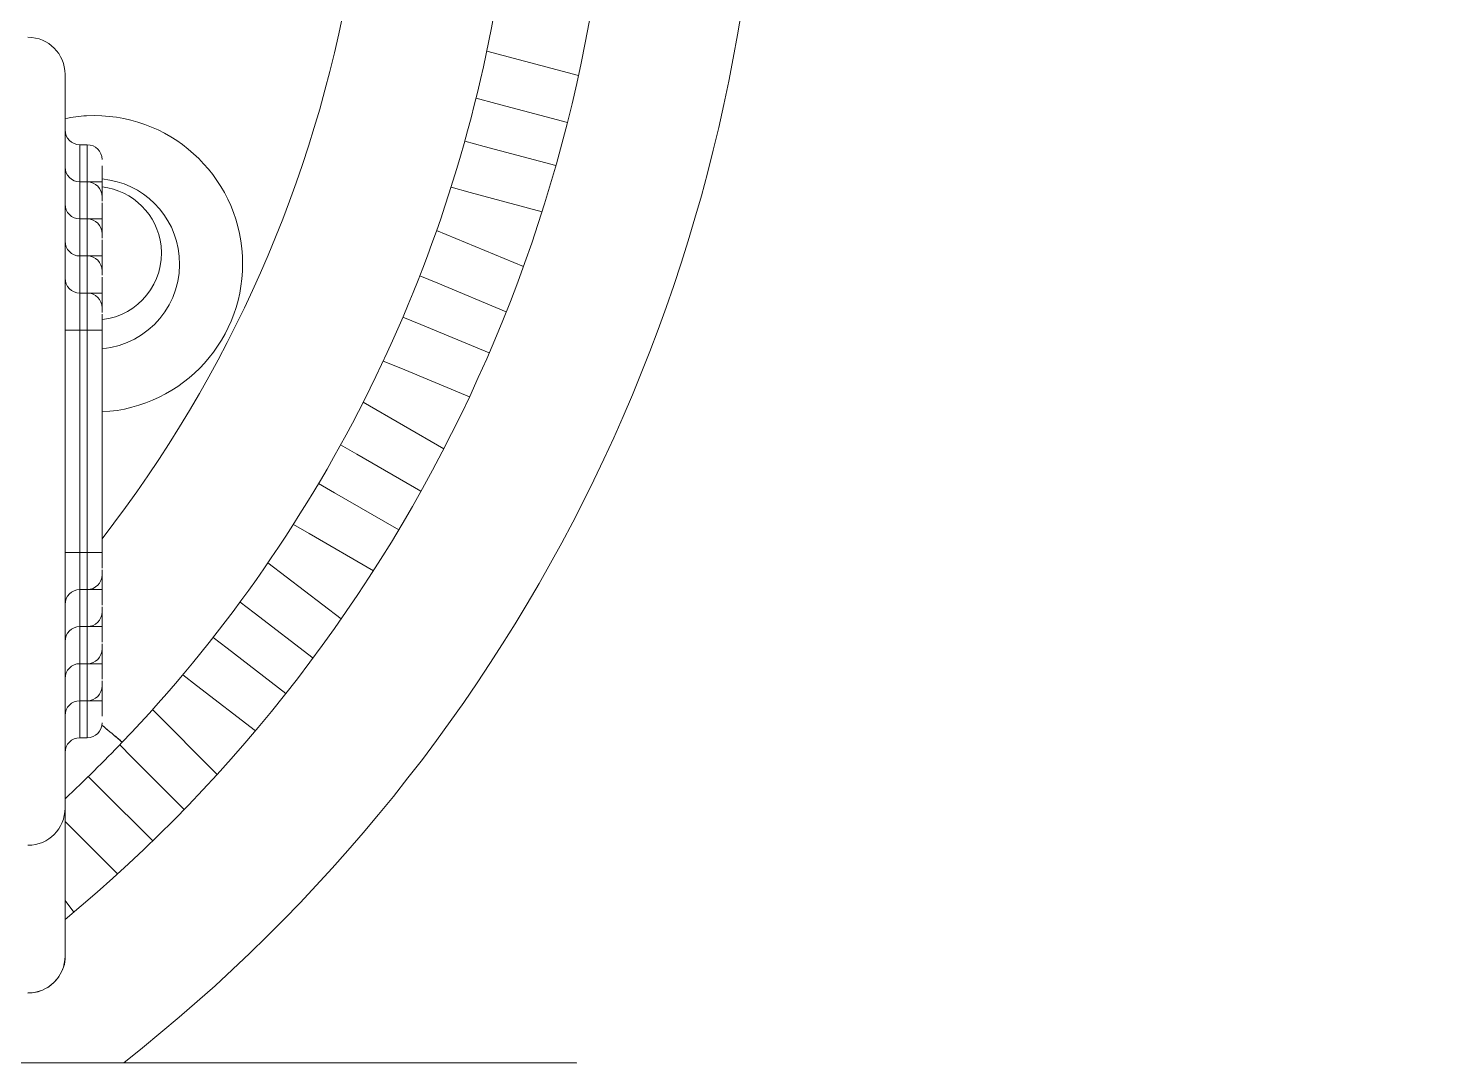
# Model space of a CAD drawing. Header units: inches. Extents: x 0.54 to 10.46, y 0.74 to 7.76.
# Drawn here: x 8.654 to 8.9846, y 4.8703 to 5.1145 of the extents above; entities that cross this region are included whole.
import ezdxf

# ---------------------------------------------------------------- set-up
doc = ezdxf.new("R2010")
doc.units = ezdxf.units.IN
doc.header["$MEASUREMENT"] = 0
doc.layers.add('BG', color=7, linetype='Continuous')
doc.layers.add('MCG-INT-4FT', color=7, linetype='Continuous')

# ---------------------------------------------------------------- blocks, each defined once
blk = doc.blocks.new('block 2')
at = {"layer": 'BG', "true_color": 0xffffff}
h = blk.add_hatch(color=7, dxfattribs=at)
h.dxf.hatch_style = 2
edge = h.paths.add_edge_path()
edge.add_spline(control_points=[(10.29599, 0.90612), (10.29599, 0.90612), (0.87112, 0.90612), (0.87112, 0.90612), (0.87016, 0.90612), (0.86938, 0.90689), (0.86938, 0.90785), (0.86938, 0.90785), (0.86938, 7.59215), (0.86938, 7.59215), (0.86938, 7.59311), (0.87016, 7.59389), (0.87112, 7.59389), (0.87112, 7.59389), (10.29599, 7.59389), (10.29599, 7.59389), (10.29696, 7.59389), (10.29773, 7.59311), (10.29773, 7.59215), (10.29773, 7.59215), (10.29773, 0.90785), (10.29773, 0.90785), (10.29773, 0.90689), (10.29696, 0.90612), (10.29599, 0.90612)], knot_values=[0, 0, 0, 0, 1, 1, 1, 2, 2, 2, 3, 3, 3, 4, 4, 4, 5, 5, 5, 6, 6, 6, 7, 7, 7, 8, 8, 8, 8], degree=3, periodic=1)
h.paths.add_polyline_path([(0.87286, 0.90959), (10.29426, 0.90959), (10.29426, 7.59042), (0.87286, 7.59042)])
at = {"layer": 'BG', "lineweight": 0}
blk.add_open_spline([(10.29599, 0.90612), (10.29599, 0.90612), (0.87112, 0.90612), (0.87112, 0.90612), (0.87016, 0.90612), (0.86938, 0.90689), (0.86938, 0.90785), (0.86938, 0.90785), (0.86938, 7.59215), (0.86938, 7.59215), (0.86938, 7.59311), (0.87016, 7.59389), (0.87112, 7.59389), (0.87112, 7.59389), (10.29599, 7.59389), (10.29599, 7.59389), (10.29696, 7.59389), (10.29773, 7.59311), (10.29773, 7.59215), (10.29773, 7.59215), (10.29773, 0.90785), (10.29773, 0.90785), (10.29773, 0.90689), (10.29696, 0.90612), (10.29599, 0.90612)], degree=3, knots=[0, 0, 0, 0, 1, 1, 1, 2, 2, 2, 3, 3, 3, 4, 4, 4, 5, 5, 5, 6, 6, 6, 7, 7, 7, 8, 8, 8, 8], dxfattribs=at)
blk = doc.blocks.new('block 62')
at = {"layer": 'BG', "true_color": 0xffffff}
h = blk.add_hatch(color=7, dxfattribs=at)
h.dxf.hatch_style = 2
edge = h.paths.add_edge_path()
edge.add_spline(control_points=[(10.46309, 0.739), (10.46309, 0.739), (0.53691, 0.739), (0.53691, 0.739), (0.53595, 0.739), (0.53517, 0.73978), (0.53517, 0.74074), (0.53517, 0.74074), (0.53517, 7.75926), (0.53517, 7.75926), (0.53517, 7.76022), (0.53595, 7.761), (0.53691, 7.761), (0.53691, 7.761), (10.46309, 7.761), (10.46309, 7.761), (10.46406, 7.761), (10.46483, 7.76022), (10.46483, 7.75926), (10.46483, 7.75926), (10.46483, 0.74074), (10.46483, 0.74074), (10.46483, 0.73978), (10.46406, 0.739), (10.46309, 0.739)], knot_values=[0, 0, 0, 0, 1, 1, 1, 2, 2, 2, 3, 3, 3, 4, 4, 4, 5, 5, 5, 6, 6, 6, 7, 7, 7, 8, 8, 8, 8], degree=3, periodic=1)
h.paths.add_polyline_path([(0.53864, 0.74248), (10.46136, 0.74248), (10.46136, 7.75752), (0.53864, 7.75752)])
at = {"layer": 'BG', "lineweight": 0}
blk.add_open_spline([(10.46309, 0.739), (10.46309, 0.739), (0.53691, 0.739), (0.53691, 0.739), (0.53595, 0.739), (0.53517, 0.73978), (0.53517, 0.74074), (0.53517, 0.74074), (0.53517, 7.75926), (0.53517, 7.75926), (0.53517, 7.76022), (0.53595, 7.761), (0.53691, 7.761), (0.53691, 7.761), (10.46309, 7.761), (10.46309, 7.761), (10.46406, 7.761), (10.46483, 7.76022), (10.46483, 7.75926), (10.46483, 7.75926), (10.46483, 0.74074), (10.46483, 0.74074), (10.46483, 0.73978), (10.46406, 0.739), (10.46309, 0.739)], degree=3, knots=[0, 0, 0, 0, 1, 1, 1, 2, 2, 2, 3, 3, 3, 4, 4, 4, 5, 5, 5, 6, 6, 6, 7, 7, 7, 8, 8, 8, 8], dxfattribs=at)
blk = doc.blocks.new('block 145')
at = {"layer": 'MCG-INT-4FT', "color": 7, "lineweight": 5, "true_color": 0xffffff}
blk.add_open_spline([(8.66279, 4.90412), (8.74479, 4.97224), (8.79222, 5.07331), (8.79222, 5.17991)], degree=3, dxfattribs=at)
blk = doc.blocks.new('block 153')
at = {"layer": 'MCG-INT-4FT', "color": 7, "lineweight": 5, "true_color": 0xffffff}
blk.add_open_spline([(8.67662, 4.87034), (8.77168, 4.94494), (8.8272, 5.05908), (8.8272, 5.17991)], degree=3, dxfattribs=at)
blk = doc.blocks.new('block 175')
at = {"layer": 'MCG-INT-4FT', "color": 7, "lineweight": 5, "true_color": 0xffffff}
blk.add_lwpolyline([(8.78132, 5.09219), (8.76443, 5.09672)], dxfattribs=at)
blk = doc.blocks.new('block 176')
at = {"layer": 'MCG-INT-4FT', "color": 7, "lineweight": 5, "true_color": 0xffffff}
blk.add_lwpolyline([(8.75976, 5.09797), (8.76443, 5.09672)], dxfattribs=at)
blk = doc.blocks.new('block 177')
at = {"layer": 'MCG-INT-4FT', "color": 7, "lineweight": 5, "true_color": 0xffffff}
blk.add_lwpolyline([(8.78393, 5.10326), (8.76229, 5.10906)], dxfattribs=at)
blk = doc.blocks.new('block 178')
at = {"layer": 'MCG-INT-4FT', "color": 7, "lineweight": 5, "true_color": 0xffffff}
blk.add_lwpolyline([(8.7669, 5.04757), (8.75074, 5.05426)], dxfattribs=at)
blk = doc.blocks.new('block 179')
at = {"layer": 'MCG-INT-4FT', "color": 7, "lineweight": 5, "true_color": 0xffffff}
blk.add_lwpolyline([(8.74648, 5.05602), (8.75074, 5.05426)], dxfattribs=at)
blk = doc.blocks.new('block 180')
at = {"layer": 'MCG-INT-4FT', "color": 7, "lineweight": 5, "true_color": 0xffffff}
blk.add_lwpolyline([(8.77093, 5.0582), (8.75044, 5.06669)], dxfattribs=at)
blk = doc.blocks.new('block 181')
at = {"layer": 'MCG-INT-4FT', "color": 7, "lineweight": 5, "true_color": 0xffffff}
blk.add_lwpolyline([(8.75841, 5.0757), (8.77533, 5.07116)], dxfattribs=at)
blk = doc.blocks.new('block 182')
at = {"layer": 'MCG-INT-4FT', "color": 7, "lineweight": 5, "true_color": 0xffffff}
blk.add_lwpolyline([(8.75385, 5.07692), (8.75841, 5.0757)], dxfattribs=at)
blk = doc.blocks.new('block 183')
at = {"layer": 'MCG-INT-4FT', "color": 7, "lineweight": 5, "true_color": 0xffffff}
blk.add_lwpolyline([(8.76171, 5.08658), (8.7571, 5.08782)], dxfattribs=at)
blk = doc.blocks.new('block 184')
at = {"layer": 'MCG-INT-4FT', "color": 7, "lineweight": 5, "true_color": 0xffffff}
blk.add_lwpolyline([(8.76171, 5.08658), (8.7786, 5.08205)], dxfattribs=at)
blk = doc.blocks.new('block 185')
at = {"layer": 'MCG-INT-4FT', "color": 7, "lineweight": 5, "true_color": 0xffffff}
blk.add_lwpolyline([(8.74203, 5.0342), (8.75821, 5.0275)], dxfattribs=at)
blk = doc.blocks.new('block 186')
at = {"layer": 'MCG-INT-4FT', "color": 7, "lineweight": 5, "true_color": 0xffffff}
blk.add_lwpolyline([(8.73787, 5.03592), (8.74203, 5.0342)], dxfattribs=at)
blk = doc.blocks.new('block 187')
at = {"layer": 'MCG-INT-4FT', "color": 7, "lineweight": 5, "true_color": 0xffffff}
blk.add_lwpolyline([(8.74672, 5.04456), (8.74251, 5.0463)], dxfattribs=at)
blk = doc.blocks.new('block 188')
at = {"layer": 'MCG-INT-4FT', "color": 7, "lineweight": 5, "true_color": 0xffffff}
blk.add_lwpolyline([(8.74672, 5.04456), (8.76288, 5.03787)], dxfattribs=at)
blk = doc.blocks.new('block 189')
at = {"layer": 'MCG-INT-4FT', "color": 7, "lineweight": 5, "true_color": 0xffffff}
blk.add_lwpolyline([(8.74677, 5.0052), (8.73162, 5.01395)], dxfattribs=at)
blk = doc.blocks.new('block 190')
at = {"layer": 'MCG-INT-4FT', "color": 7, "lineweight": 5, "true_color": 0xffffff}
blk.add_lwpolyline([(8.72781, 5.01615), (8.73162, 5.01395)], dxfattribs=at)
blk = doc.blocks.new('block 191')
at = {"layer": 'MCG-INT-4FT', "color": 7, "lineweight": 5, "true_color": 0xffffff}
blk.add_lwpolyline([(8.75216, 5.01522), (8.73313, 5.0262)], dxfattribs=at)
blk = doc.blocks.new('block 192')
at = {"layer": 'MCG-INT-4FT', "color": 7, "lineweight": 5, "true_color": 0xffffff}
blk.add_lwpolyline([(8.72038, 4.9952), (8.73554, 4.98644)], dxfattribs=at)
blk = doc.blocks.new('block 193')
at = {"layer": 'MCG-INT-4FT', "color": 7, "lineweight": 5, "true_color": 0xffffff}
blk.add_lwpolyline([(8.71665, 4.99735), (8.72038, 4.9952)], dxfattribs=at)
blk = doc.blocks.new('block 194')
at = {"layer": 'MCG-INT-4FT', "color": 7, "lineweight": 5, "true_color": 0xffffff}
blk.add_lwpolyline([(8.72637, 5.00486), (8.7226, 5.00703)], dxfattribs=at)
blk = doc.blocks.new('block 195')
at = {"layer": 'MCG-INT-4FT', "color": 7, "lineweight": 5, "true_color": 0xffffff}
blk.add_lwpolyline([(8.72637, 5.00486), (8.74152, 4.99611)], dxfattribs=at)
blk = doc.blocks.new('block 196')
at = {"layer": 'MCG-INT-4FT', "color": 7, "lineweight": 5, "true_color": 0xffffff}
blk.add_lwpolyline([(8.72129, 4.96583), (8.70741, 4.97648)], dxfattribs=at)
blk = doc.blocks.new('block 197')
at = {"layer": 'MCG-INT-4FT', "color": 7, "lineweight": 5, "true_color": 0xffffff}
blk.add_lwpolyline([(8.70407, 4.97904), (8.70741, 4.97648)], dxfattribs=at)
blk = doc.blocks.new('block 198')
at = {"layer": 'MCG-INT-4FT', "color": 7, "lineweight": 5, "true_color": 0xffffff}
blk.add_lwpolyline([(8.72793, 4.97506), (8.71066, 4.98831)], dxfattribs=at)
blk = doc.blocks.new('block 199')
at = {"layer": 'MCG-INT-4FT', "color": 7, "lineweight": 5, "true_color": 0xffffff}
blk.add_lwpolyline([(8.69089, 4.93012), (8.67852, 4.94249)], dxfattribs=at)
blk = doc.blocks.new('block 200')
at = {"layer": 'MCG-INT-4FT', "color": 7, "lineweight": 5, "true_color": 0xffffff}
blk.add_lwpolyline([(8.67567, 4.94534), (8.67852, 4.94249)], dxfattribs=at)
blk = doc.blocks.new('block 201')
at = {"layer": 'MCG-INT-4FT', "color": 7, "lineweight": 5, "true_color": 0xffffff}
blk.add_lwpolyline([(8.69868, 4.9384), (8.68341, 4.95367)], dxfattribs=at)
blk = doc.blocks.new('block 202')
at = {"layer": 'MCG-INT-4FT', "color": 7, "lineweight": 5, "true_color": 0xffffff}
blk.add_lwpolyline([(8.69381, 4.95935), (8.7077, 4.94869)], dxfattribs=at)
blk = doc.blocks.new('block 203')
at = {"layer": 'MCG-INT-4FT', "color": 7, "lineweight": 5, "true_color": 0xffffff}
blk.add_lwpolyline([(8.69054, 4.96186), (8.69381, 4.95935)], dxfattribs=at)
blk = doc.blocks.new('block 204')
at = {"layer": 'MCG-INT-4FT', "color": 7, "lineweight": 5, "true_color": 0xffffff}
blk.add_lwpolyline([(8.70102, 4.96815), (8.69772, 4.97068)], dxfattribs=at)
blk = doc.blocks.new('block 205')
at = {"layer": 'MCG-INT-4FT', "color": 7, "lineweight": 5, "true_color": 0xffffff}
blk.add_lwpolyline([(8.70102, 4.96815), (8.7149, 4.9575)], dxfattribs=at)
blk = doc.blocks.new('block 206')
at = {"layer": 'MCG-INT-4FT', "color": 7, "lineweight": 5, "true_color": 0xffffff}
blk.add_lwpolyline([(8.6628, 4.92728), (8.67518, 4.9149)], dxfattribs=at)
blk = doc.blocks.new('block 207')
at = {"layer": 'MCG-INT-4FT', "color": 7, "lineweight": 5, "true_color": 0xffffff}
blk.add_lwpolyline([(8.66279, 4.92729), (8.6628, 4.92728)], dxfattribs=at)
blk = doc.blocks.new('block 208')
at = {"layer": 'MCG-INT-4FT', "color": 7, "lineweight": 5, "true_color": 0xffffff}
blk.add_lwpolyline([(8.67109, 4.93506), (8.66827, 4.93789)], dxfattribs=at)
blk = doc.blocks.new('block 209')
at = {"layer": 'MCG-INT-4FT', "color": 7, "lineweight": 5, "true_color": 0xffffff}
blk.add_lwpolyline([(8.67109, 4.93506), (8.68346, 4.92269)], dxfattribs=at)
blk = doc.blocks.new('block 210')
at = {"layer": 'MCG-INT-4FT', "color": 7, "lineweight": 5, "true_color": 0xffffff}
blk.add_lwpolyline([(8.66489, 4.90588), (8.66279, 4.90861)], dxfattribs=at)
blk = doc.blocks.new('block 316')
at = {"layer": 'MCG-INT-4FT', "color": 7, "lineweight": 5, "true_color": 0xffffff}
blk.add_lwpolyline([(8.78347, 4.87034), (8.56788, 4.87034)], dxfattribs=at)
blk = doc.blocks.new('block 317')
at = {"layer": 'MCG-INT-4FT', "color": 7, "lineweight": 5, "true_color": 0xffffff}
blk.add_lwpolyline([(8.78347, 4.87034), (8.78347, 4.87025)], dxfattribs=at)
blk = doc.blocks.new('block 320')
at = {"layer": 'MCG-INT-4FT', "color": 7, "lineweight": 5, "true_color": 0xffffff}
blk.add_open_spline([(8.6715, 4.95001), (8.67175, 4.94979), (8.672, 4.94959), (8.67223, 4.94939), (8.67385, 4.94804), (8.67505, 4.94702), (8.67565, 4.94653), (8.67603, 4.9462), (8.67616, 4.94609), (8.67629, 4.94599)], degree=3, knots=[0, 0, 0, 0, 1, 1, 1, 2, 2, 2, 3, 3, 3, 3], dxfattribs=at)
blk = doc.blocks.new('block 324')
at = {"layer": 'MCG-INT-4FT', "color": 7, "lineweight": 5, "true_color": 0xffffff}
blk.add_open_spline([(8.66279, 4.93266), (8.66741, 4.93697), (8.67191, 4.94142), (8.67629, 4.94599)], degree=3, dxfattribs=at)
blk = doc.blocks.new('block 426')
at = {"layer": 'MCG-INT-4FT', "color": 7, "lineweight": 5, "true_color": 0xffffff}
blk.add_open_spline([(8.67153, 4.99399), (8.70157, 5.03278), (8.72166, 5.07833), (8.73006, 5.12667)], degree=3, dxfattribs=at)
blk = doc.blocks.new('block 427')
at = {"layer": 'MCG-INT-4FT', "color": 7, "lineweight": 5, "true_color": 0xffffff}
blk.add_open_spline([(8.67629, 4.94599), (8.72239, 4.99417), (8.75311, 5.05498), (8.76452, 5.12068)], degree=3, dxfattribs=at)
blk = doc.blocks.new('block 428')
at = {"layer": 'MCG-INT-4FT', "color": 7, "lineweight": 5, "true_color": 0xffffff}
blk.add_open_spline([(8.67629, 4.94599), (8.67599, 4.94624), (8.6757, 4.94648), (8.67478, 4.94725), (8.67404, 4.94787), (8.6729, 4.94883), (8.6715, 4.95001)], degree=3, knots=[0, 0, 0, 0, 1, 1, 1, 2, 2, 2, 2], dxfattribs=at)
blk = doc.blocks.new('block 429')
at = {"layer": 'MCG-INT-4FT', "color": 7, "lineweight": 5, "true_color": 0xffffff}
blk.add_open_spline([(8.67153, 5.02392), (8.69083, 5.02493), (8.70565, 5.0414), (8.70463, 5.06069), (8.70362, 5.07998), (8.68715, 5.0948), (8.66786, 5.09378), (8.66616, 5.09369), (8.66446, 5.09348), (8.66279, 5.09314)], degree=3, knots=[0, 0, 0, 0, 1, 1, 1, 2, 2, 2, 3, 3, 3, 3], dxfattribs=at)
blk = doc.blocks.new('block 431')
at = {"layer": 'MCG-INT-4FT', "color": 7, "lineweight": 5, "true_color": 0xffffff}
blk.add_open_spline([(8.67153, 5.03882), (8.6826, 5.03984), (8.69074, 5.04963), (8.68973, 5.06069), (8.68884, 5.07035), (8.68119, 5.078), (8.67153, 5.07888)], degree=3, knots=[0, 0, 0, 0, 1, 1, 1, 2, 2, 2, 2], dxfattribs=at)
blk = doc.blocks.new('block 439')
at = {"layer": 'MCG-INT-4FT', "color": 7, "lineweight": 5, "true_color": 0xffffff}
blk.add_open_spline([(8.67153, 5.0457), (8.68017, 5.04667), (8.6864, 5.05445), (8.68543, 5.06309), (8.68461, 5.0704), (8.67884, 5.07617), (8.67153, 5.07699)], degree=3, knots=[0, 0, 0, 0, 1, 1, 1, 2, 2, 2, 2], dxfattribs=at)
blk = doc.blocks.new('block 1540')
at = {"layer": 'MCG-INT-4FT', "color": 7, "lineweight": 5, "true_color": 0xffffff}
blk.add_open_spline([(8.66279, 5.05546), (8.66279, 5.05353), (8.66436, 5.05197), (8.66629, 5.05197)], degree=3, dxfattribs=at)
blk = doc.blocks.new('block 1542')
at = {"layer": 'MCG-INT-4FT', "color": 7, "lineweight": 5, "true_color": 0xffffff}
blk.add_open_spline([(8.66629, 4.98201), (8.66436, 4.98201), (8.66279, 4.98044), (8.66279, 4.97851)], degree=3, dxfattribs=at)
blk = doc.blocks.new('block 1546')
at = {"layer": 'MCG-INT-4FT', "color": 7, "lineweight": 5, "true_color": 0xffffff}
blk.add_open_spline([(8.67153, 5.04847), (8.67153, 5.0504), (8.66997, 5.05197), (8.66804, 5.05197)], degree=3, dxfattribs=at)
blk = doc.blocks.new('block 1547')
at = {"layer": 'MCG-INT-4FT', "color": 7, "lineweight": 5, "true_color": 0xffffff}
blk.add_open_spline([(8.66804, 4.98201), (8.66997, 4.98201), (8.67153, 4.98357), (8.67153, 4.9855)], degree=3, dxfattribs=at)
blk = doc.blocks.new('block 1549')
at = {"layer": 'MCG-INT-4FT', "color": 7, "lineweight": 5, "true_color": 0xffffff}
blk.add_lwpolyline([(8.66804, 5.05197), (8.66629, 5.05197)], dxfattribs=at)
blk = doc.blocks.new('block 1550')
at = {"layer": 'MCG-INT-4FT', "color": 7, "lineweight": 5, "true_color": 0xffffff}
blk.add_lwpolyline([(8.66629, 4.98201), (8.66804, 4.98201)], dxfattribs=at)
blk = doc.blocks.new('block 1552')
at = {"layer": 'MCG-INT-4FT', "color": 7, "lineweight": 5, "true_color": 0xffffff}
blk.add_open_spline([(8.66279, 5.06421), (8.66279, 5.06228), (8.66436, 5.06071), (8.66629, 5.06071)], degree=3, dxfattribs=at)
blk = doc.blocks.new('block 1554')
at = {"layer": 'MCG-INT-4FT', "color": 7, "lineweight": 5, "true_color": 0xffffff}
blk.add_open_spline([(8.66629, 4.97326), (8.66436, 4.97326), (8.66279, 4.97169), (8.66279, 4.96976)], degree=3, dxfattribs=at)
blk = doc.blocks.new('block 1558')
at = {"layer": 'MCG-INT-4FT', "color": 7, "lineweight": 5, "true_color": 0xffffff}
blk.add_open_spline([(8.67153, 5.05721), (8.67153, 5.05915), (8.66997, 5.06071), (8.66804, 5.06071)], degree=3, dxfattribs=at)
blk = doc.blocks.new('block 1559')
at = {"layer": 'MCG-INT-4FT', "color": 7, "lineweight": 5, "true_color": 0xffffff}
blk.add_open_spline([(8.66804, 4.97326), (8.66997, 4.97326), (8.67153, 4.97483), (8.67153, 4.97676)], degree=3, dxfattribs=at)
blk = doc.blocks.new('block 1561')
at = {"layer": 'MCG-INT-4FT', "color": 7, "lineweight": 5, "true_color": 0xffffff}
blk.add_lwpolyline([(8.66804, 5.06071), (8.66629, 5.06071)], dxfattribs=at)
blk = doc.blocks.new('block 1562')
at = {"layer": 'MCG-INT-4FT', "color": 7, "lineweight": 5, "true_color": 0xffffff}
blk.add_lwpolyline([(8.66629, 4.97326), (8.66804, 4.97326)], dxfattribs=at)
blk = doc.blocks.new('block 1566')
at = {"layer": 'MCG-INT-4FT', "color": 7, "lineweight": 5, "true_color": 0xffffff}
blk.add_open_spline([(8.66279, 5.07295), (8.66279, 5.07102), (8.66436, 5.06946), (8.66629, 5.06946)], degree=3, dxfattribs=at)
blk = doc.blocks.new('block 1568')
at = {"layer": 'MCG-INT-4FT', "color": 7, "lineweight": 5, "true_color": 0xffffff}
blk.add_open_spline([(8.66629, 4.96451), (8.66436, 4.96451), (8.66279, 4.96295), (8.66279, 4.96102)], degree=3, dxfattribs=at)
blk = doc.blocks.new('block 1572')
at = {"layer": 'MCG-INT-4FT', "color": 7, "lineweight": 5, "true_color": 0xffffff}
blk.add_open_spline([(8.67153, 5.06596), (8.67153, 5.06789), (8.66997, 5.06946), (8.66804, 5.06946)], degree=3, dxfattribs=at)
blk = doc.blocks.new('block 1573')
at = {"layer": 'MCG-INT-4FT', "color": 7, "lineweight": 5, "true_color": 0xffffff}
blk.add_open_spline([(8.66804, 4.96451), (8.66997, 4.96451), (8.67153, 4.96608), (8.67153, 4.96801)], degree=3, dxfattribs=at)
blk = doc.blocks.new('block 1575')
at = {"layer": 'MCG-INT-4FT', "color": 7, "lineweight": 5, "true_color": 0xffffff}
blk.add_lwpolyline([(8.66804, 5.06946), (8.66629, 5.06946)], dxfattribs=at)
blk = doc.blocks.new('block 1576')
at = {"layer": 'MCG-INT-4FT', "color": 7, "lineweight": 5, "true_color": 0xffffff}
blk.add_lwpolyline([(8.66629, 4.96451), (8.66804, 4.96451)], dxfattribs=at)
blk = doc.blocks.new('block 1585')
at = {"layer": 'MCG-INT-4FT', "color": 7, "lineweight": 5, "true_color": 0xffffff}
blk.add_open_spline([(8.66279, 5.0817), (8.66279, 5.07977), (8.66436, 5.0782), (8.66629, 5.0782)], degree=3, dxfattribs=at)
blk = doc.blocks.new('block 1587')
at = {"layer": 'MCG-INT-4FT', "color": 7, "lineweight": 5, "true_color": 0xffffff}
blk.add_open_spline([(8.66629, 4.95577), (8.66436, 4.95577), (8.66279, 4.9542), (8.66279, 4.95227)], degree=3, dxfattribs=at)
blk = doc.blocks.new('block 1591')
at = {"layer": 'MCG-INT-4FT', "color": 7, "lineweight": 5, "true_color": 0xffffff}
blk.add_open_spline([(8.67153, 5.0747), (8.67153, 5.07664), (8.66997, 5.0782), (8.66804, 5.0782)], degree=3, dxfattribs=at)
blk = doc.blocks.new('block 1592')
at = {"layer": 'MCG-INT-4FT', "color": 7, "lineweight": 5, "true_color": 0xffffff}
blk.add_open_spline([(8.66804, 4.95577), (8.66997, 4.95577), (8.67153, 4.95734), (8.67153, 4.95927)], degree=3, dxfattribs=at)
blk = doc.blocks.new('block 1594')
at = {"layer": 'MCG-INT-4FT', "color": 7, "lineweight": 5, "true_color": 0xffffff}
blk.add_lwpolyline([(8.66804, 5.0782), (8.66629, 5.0782)], dxfattribs=at)
blk = doc.blocks.new('block 1595')
at = {"layer": 'MCG-INT-4FT', "color": 7, "lineweight": 5, "true_color": 0xffffff}
blk.add_lwpolyline([(8.66629, 4.95577), (8.66804, 4.95577)], dxfattribs=at)
blk = doc.blocks.new('block 1603')
at = {"layer": 'MCG-INT-4FT', "color": 7, "lineweight": 5, "true_color": 0xffffff}
blk.add_open_spline([(8.66279, 5.09044), (8.66279, 5.08851), (8.66436, 5.08695), (8.66629, 5.08695)], degree=3, dxfattribs=at)
blk = doc.blocks.new('block 1605')
at = {"layer": 'MCG-INT-4FT', "color": 7, "lineweight": 5, "true_color": 0xffffff}
blk.add_open_spline([(8.66629, 4.94702), (8.66436, 4.94702), (8.66279, 4.94546), (8.66279, 4.94353)], degree=3, dxfattribs=at)
blk = doc.blocks.new('block 1609')
at = {"layer": 'MCG-INT-4FT', "color": 7, "lineweight": 5, "true_color": 0xffffff}
blk.add_open_spline([(8.67153, 5.08345), (8.67153, 5.08538), (8.66997, 5.08695), (8.66804, 5.08695)], degree=3, dxfattribs=at)
blk = doc.blocks.new('block 1610')
at = {"layer": 'MCG-INT-4FT', "color": 7, "lineweight": 5, "true_color": 0xffffff}
blk.add_open_spline([(8.66804, 4.94702), (8.66997, 4.94702), (8.67153, 4.94859), (8.67153, 4.95052)], degree=3, dxfattribs=at)
blk = doc.blocks.new('block 1612')
at = {"layer": 'MCG-INT-4FT', "color": 7, "lineweight": 5, "true_color": 0xffffff}
blk.add_lwpolyline([(8.66804, 5.08695), (8.66629, 5.08695)], dxfattribs=at)
blk = doc.blocks.new('block 1613')
at = {"layer": 'MCG-INT-4FT', "color": 7, "lineweight": 5, "true_color": 0xffffff}
blk.add_lwpolyline([(8.66629, 4.94702), (8.66804, 4.94702)], dxfattribs=at)
blk = doc.blocks.new('block 1637')
at = {"layer": 'MCG-INT-4FT', "color": 7, "lineweight": 5, "true_color": 0xffffff}
blk.add_open_spline([(8.66239, 4.89293), (8.66276, 4.89375), (8.6629, 4.89464), (8.66279, 4.89547)], degree=3, dxfattribs=at)
blk = doc.blocks.new('block 1638')
at = {"layer": 'MCG-INT-4FT', "color": 7, "lineweight": 5, "true_color": 0xffffff}
blk.add_open_spline([(8.65404, 4.88678), (8.65469, 4.88682), (8.65534, 4.88686), (8.65597, 4.887), (8.65655, 4.88712), (8.65711, 4.88731), (8.65764, 4.88756), (8.65838, 4.8879), (8.65908, 4.88833), (8.6597, 4.88886), (8.66034, 4.88939), (8.66091, 4.89002), (8.66135, 4.89072), (8.66178, 4.89141), (8.66208, 4.89217), (8.66239, 4.89293)], degree=3, knots=[0, 0, 0, 0, 1, 1, 1, 2, 2, 2, 3, 3, 3, 4, 4, 4, 5, 5, 5, 5], dxfattribs=at)
blk = doc.blocks.new('block 1660')
at = {"layer": 'MCG-INT-4FT', "color": 7, "lineweight": 5, "true_color": 0xffffff}
blk.add_open_spline([(8.66279, 5.10356), (8.66279, 5.10839), (8.65887, 5.11231), (8.65404, 5.11231)], degree=3, dxfattribs=at)
blk = doc.blocks.new('block 1661')
at = {"layer": 'MCG-INT-4FT', "color": 7, "lineweight": 5, "true_color": 0xffffff}
blk.add_lwpolyline([(8.66279, 5.10356), (8.66279, 4.93044)], dxfattribs=at)
blk = doc.blocks.new('block 1662')
at = {"layer": 'MCG-INT-4FT', "color": 7, "lineweight": 5, "true_color": 0xffffff}
blk.add_open_spline([(8.65404, 4.92166), (8.65887, 4.92166), (8.66279, 4.9256), (8.66279, 4.93044)], degree=3, dxfattribs=at)
blk = doc.blocks.new('block 1677')
at = {"layer": 'MCG-INT-4FT', "color": 7, "lineweight": 5, "true_color": 0xffffff}
blk.add_open_spline([(8.65404, 4.88682), (8.65886, 4.88681), (8.66278, 4.89071), (8.66279, 4.89553)], degree=3, dxfattribs=at)
blk = doc.blocks.new('block 1678')
at = {"layer": 'MCG-INT-4FT', "color": 7, "lineweight": 5, "true_color": 0xffffff}
blk.add_lwpolyline([(8.66279, 4.89553), (8.66279, 4.93044)], dxfattribs=at)
blk = doc.blocks.new('block 1679')
at = {"layer": 'MCG-INT-4FT', "color": 7, "lineweight": 5, "true_color": 0xffffff}
blk.add_lwpolyline([(8.66279, 5.04322), (8.66629, 5.04322)], dxfattribs=at)
blk = doc.blocks.new('block 1680')
at = {"layer": 'MCG-INT-4FT', "color": 7, "lineweight": 5, "true_color": 0xffffff}
blk.add_lwpolyline([(8.66279, 4.99075), (8.66629, 4.99075)], dxfattribs=at)
blk = doc.blocks.new('block 1681')
at = {"layer": 'MCG-INT-4FT', "color": 7, "lineweight": 5, "true_color": 0xffffff}
blk.add_lwpolyline([(8.66629, 5.04322), (8.66629, 4.99075)], dxfattribs=at)
blk = doc.blocks.new('block 1689')
at = {"layer": 'MCG-INT-4FT', "color": 7, "lineweight": 5, "true_color": 0xffffff}
blk.add_open_spline([(8.67153, 5.04322), (8.67153, 5.04393), (8.67153, 5.04464), (8.67153, 5.04528), (8.67153, 5.04558), (8.67153, 5.04587), (8.67153, 5.04616), (8.67153, 5.04645), (8.67153, 5.04674), (8.67153, 5.04693), (8.67153, 5.04696), (8.67153, 5.04698), (8.67153, 5.047)], degree=3, knots=[0, 0, 0, 0, 1, 1, 1, 2, 2, 2, 3, 3, 3, 4, 4, 4, 4], dxfattribs=at)
blk = doc.blocks.new('block 1690')
at = {"layer": 'MCG-INT-4FT', "color": 7, "lineweight": 5, "true_color": 0xffffff}
blk.add_lwpolyline([(8.67153, 5.04322), (8.66804, 5.04322)], dxfattribs=at)
blk = doc.blocks.new('block 1691')
at = {"layer": 'MCG-INT-4FT', "color": 7, "lineweight": 5, "true_color": 0xffffff}
blk.add_lwpolyline([(8.67153, 4.99075), (8.66804, 4.99075)], dxfattribs=at)
blk = doc.blocks.new('block 1692')
at = {"layer": 'MCG-INT-4FT', "color": 7, "lineweight": 5, "true_color": 0xffffff}
blk.add_open_spline([(8.67153, 4.99075), (8.67153, 4.99005), (8.67153, 4.98934), (8.67153, 4.98872), (8.67153, 4.98812), (8.67153, 4.9876), (8.67153, 4.98708)], degree=3, knots=[0, 0, 0, 0, 1, 1, 1, 2, 2, 2, 2], dxfattribs=at)
blk = doc.blocks.new('block 1697')
at = {"layer": 'MCG-INT-4FT', "color": 7, "lineweight": 5, "true_color": 0xffffff}
blk.add_lwpolyline([(8.66804, 5.04322), (8.66629, 5.04322)], dxfattribs=at)
blk = doc.blocks.new('block 1698')
at = {"layer": 'MCG-INT-4FT', "color": 7, "lineweight": 5, "true_color": 0xffffff}
blk.add_lwpolyline([(8.66804, 4.99075), (8.66804, 5.04322)], dxfattribs=at)
blk = doc.blocks.new('block 1699')
at = {"layer": 'MCG-INT-4FT', "color": 7, "lineweight": 5, "true_color": 0xffffff}
blk.add_lwpolyline([(8.66804, 4.99075), (8.66629, 4.99075)], dxfattribs=at)
blk = doc.blocks.new('block 1700')
at = {"layer": 'MCG-INT-4FT', "color": 7, "lineweight": 5, "true_color": 0xffffff}
blk.add_lwpolyline([(8.67153, 4.99075), (8.67153, 5.04322)], dxfattribs=at)
blk = doc.blocks.new('block 1705')
at = {"layer": 'MCG-INT-4FT', "color": 7, "lineweight": 5, "true_color": 0xffffff}
blk.add_open_spline([(8.67153, 5.05197), (8.67153, 5.05268), (8.67153, 5.05339), (8.67153, 5.05402), (8.67153, 5.05433), (8.67153, 5.05461), (8.67153, 5.0549), (8.67153, 5.05519), (8.67153, 5.05548), (8.67153, 5.05568), (8.67153, 5.0557), (8.67153, 5.05572), (8.67153, 5.05575)], degree=3, knots=[0, 0, 0, 0, 1, 1, 1, 2, 2, 2, 3, 3, 3, 4, 4, 4, 4], dxfattribs=at)
blk = doc.blocks.new('block 1706')
at = {"layer": 'MCG-INT-4FT', "color": 7, "lineweight": 5, "true_color": 0xffffff}
blk.add_lwpolyline([(8.67153, 5.05197), (8.66804, 5.05197)], dxfattribs=at)
blk = doc.blocks.new('block 1707')
at = {"layer": 'MCG-INT-4FT', "color": 7, "lineweight": 5, "true_color": 0xffffff}
blk.add_lwpolyline([(8.67153, 4.98201), (8.66804, 4.98201)], dxfattribs=at)
blk = doc.blocks.new('block 1708')
at = {"layer": 'MCG-INT-4FT', "color": 7, "lineweight": 5, "true_color": 0xffffff}
blk.add_open_spline([(8.67153, 4.98201), (8.67153, 4.9813), (8.67153, 4.9806), (8.67153, 4.97997), (8.67153, 4.97938), (8.67153, 4.97886), (8.67153, 4.97833)], degree=3, knots=[0, 0, 0, 0, 1, 1, 1, 2, 2, 2, 2], dxfattribs=at)
blk = doc.blocks.new('block 1713')
at = {"layer": 'MCG-INT-4FT', "color": 7, "lineweight": 5, "true_color": 0xffffff}
blk.add_lwpolyline([(8.66804, 5.05197), (8.66629, 5.05197)], dxfattribs=at)
blk = doc.blocks.new('block 1714')
at = {"layer": 'MCG-INT-4FT', "color": 7, "lineweight": 5, "true_color": 0xffffff}
blk.add_lwpolyline([(8.66804, 4.98201), (8.66629, 4.98201)], dxfattribs=at)
blk = doc.blocks.new('block 1715')
at = {"layer": 'MCG-INT-4FT', "color": 7, "lineweight": 5, "true_color": 0xffffff}
blk.add_lwpolyline([(8.67153, 4.98201), (8.67153, 4.98668)], dxfattribs=at)
blk = doc.blocks.new('block 1716')
at = {"layer": 'MCG-INT-4FT', "color": 7, "lineweight": 5, "true_color": 0xffffff}
blk.add_lwpolyline([(8.67153, 5.0474), (8.67153, 5.05197)], dxfattribs=at)
blk = doc.blocks.new('block 1732')
at = {"layer": 'MCG-INT-4FT', "color": 7, "lineweight": 5, "true_color": 0xffffff}
blk.add_open_spline([(8.67153, 5.06071), (8.67153, 5.06142), (8.67153, 5.06213), (8.67153, 5.06277), (8.67153, 5.06307), (8.67153, 5.06336), (8.67153, 5.06365), (8.67153, 5.06394), (8.67153, 5.06423), (8.67153, 5.06442), (8.67153, 5.06445), (8.67153, 5.06447), (8.67153, 5.06449)], degree=3, knots=[0, 0, 0, 0, 1, 1, 1, 2, 2, 2, 3, 3, 3, 4, 4, 4, 4], dxfattribs=at)
blk = doc.blocks.new('block 1733')
at = {"layer": 'MCG-INT-4FT', "color": 7, "lineweight": 5, "true_color": 0xffffff}
blk.add_lwpolyline([(8.67153, 5.06071), (8.66804, 5.06071)], dxfattribs=at)
blk = doc.blocks.new('block 1734')
at = {"layer": 'MCG-INT-4FT', "color": 7, "lineweight": 5, "true_color": 0xffffff}
blk.add_lwpolyline([(8.67153, 4.97326), (8.66804, 4.97326)], dxfattribs=at)
blk = doc.blocks.new('block 1735')
at = {"layer": 'MCG-INT-4FT', "color": 7, "lineweight": 5, "true_color": 0xffffff}
blk.add_open_spline([(8.67153, 4.97326), (8.67153, 4.97256), (8.67153, 4.97185), (8.67153, 4.97123), (8.67153, 4.97063), (8.67153, 4.97011), (8.67153, 4.96959)], degree=3, knots=[0, 0, 0, 0, 1, 1, 1, 2, 2, 2, 2], dxfattribs=at)
blk = doc.blocks.new('block 1740')
at = {"layer": 'MCG-INT-4FT', "color": 7, "lineweight": 5, "true_color": 0xffffff}
blk.add_lwpolyline([(8.66804, 5.06071), (8.66629, 5.06071)], dxfattribs=at)
blk = doc.blocks.new('block 1741')
at = {"layer": 'MCG-INT-4FT', "color": 7, "lineweight": 5, "true_color": 0xffffff}
blk.add_lwpolyline([(8.66804, 4.97326), (8.66629, 4.97326)], dxfattribs=at)
blk = doc.blocks.new('block 1742')
at = {"layer": 'MCG-INT-4FT', "color": 7, "lineweight": 5, "true_color": 0xffffff}
blk.add_lwpolyline([(8.67153, 4.97326), (8.67153, 4.97793)], dxfattribs=at)
blk = doc.blocks.new('block 1743')
at = {"layer": 'MCG-INT-4FT', "color": 7, "lineweight": 5, "true_color": 0xffffff}
blk.add_lwpolyline([(8.67153, 5.05615), (8.67153, 5.06071)], dxfattribs=at)
blk = doc.blocks.new('block 1761')
at = {"layer": 'MCG-INT-4FT', "color": 7, "lineweight": 5, "true_color": 0xffffff}
blk.add_open_spline([(8.67153, 5.06946), (8.67153, 5.07017), (8.67153, 5.07088), (8.67153, 5.07151), (8.67153, 5.07182), (8.67153, 5.07211), (8.67153, 5.07239), (8.67153, 5.07268), (8.67153, 5.07297), (8.67153, 5.07317), (8.67153, 5.07319), (8.67153, 5.07322), (8.67153, 5.07324)], degree=3, knots=[0, 0, 0, 0, 1, 1, 1, 2, 2, 2, 3, 3, 3, 4, 4, 4, 4], dxfattribs=at)
blk = doc.blocks.new('block 1762')
at = {"layer": 'MCG-INT-4FT', "color": 7, "lineweight": 5, "true_color": 0xffffff}
blk.add_lwpolyline([(8.67153, 5.06946), (8.66804, 5.06946)], dxfattribs=at)
blk = doc.blocks.new('block 1763')
at = {"layer": 'MCG-INT-4FT', "color": 7, "lineweight": 5, "true_color": 0xffffff}
blk.add_lwpolyline([(8.67153, 4.96451), (8.66804, 4.96451)], dxfattribs=at)
blk = doc.blocks.new('block 1764')
at = {"layer": 'MCG-INT-4FT', "color": 7, "lineweight": 5, "true_color": 0xffffff}
blk.add_open_spline([(8.67153, 4.96451), (8.67153, 4.96381), (8.67153, 4.96311), (8.67153, 4.96248), (8.67153, 4.96189), (8.67153, 4.96136), (8.67153, 4.96084)], degree=3, knots=[0, 0, 0, 0, 1, 1, 1, 2, 2, 2, 2], dxfattribs=at)
blk = doc.blocks.new('block 1767')
at = {"layer": 'MCG-INT-4FT', "color": 7, "lineweight": 5, "true_color": 0xffffff}
blk.add_lwpolyline([(8.66804, 5.06946), (8.66629, 5.06946)], dxfattribs=at)
blk = doc.blocks.new('block 1768')
at = {"layer": 'MCG-INT-4FT', "color": 7, "lineweight": 5, "true_color": 0xffffff}
blk.add_lwpolyline([(8.66804, 4.96451), (8.66629, 4.96451)], dxfattribs=at)
blk = doc.blocks.new('block 1771')
at = {"layer": 'MCG-INT-4FT', "color": 7, "lineweight": 5, "true_color": 0xffffff}
blk.add_lwpolyline([(8.67153, 4.96451), (8.67153, 4.96919)], dxfattribs=at)
blk = doc.blocks.new('block 1772')
at = {"layer": 'MCG-INT-4FT', "color": 7, "lineweight": 5, "true_color": 0xffffff}
blk.add_lwpolyline([(8.67153, 5.06489), (8.67153, 5.06946)], dxfattribs=at)
blk = doc.blocks.new('block 1788')
at = {"layer": 'MCG-INT-4FT', "color": 7, "lineweight": 5, "true_color": 0xffffff}
blk.add_open_spline([(8.67153, 5.0782), (8.67153, 5.07891), (8.67153, 5.07962), (8.67153, 5.08026), (8.67153, 5.08056), (8.67153, 5.08085), (8.67153, 5.08114), (8.67153, 5.08143), (8.67153, 5.08172), (8.67153, 5.08191), (8.67153, 5.08194), (8.67153, 5.08196), (8.67153, 5.08198)], degree=3, knots=[0, 0, 0, 0, 1, 1, 1, 2, 2, 2, 3, 3, 3, 4, 4, 4, 4], dxfattribs=at)
blk = doc.blocks.new('block 1789')
at = {"layer": 'MCG-INT-4FT', "color": 7, "lineweight": 5, "true_color": 0xffffff}
blk.add_lwpolyline([(8.67153, 5.0782), (8.66804, 5.0782)], dxfattribs=at)
blk = doc.blocks.new('block 1790')
at = {"layer": 'MCG-INT-4FT', "color": 7, "lineweight": 5, "true_color": 0xffffff}
blk.add_lwpolyline([(8.67153, 4.95577), (8.66804, 4.95577)], dxfattribs=at)
blk = doc.blocks.new('block 1791')
at = {"layer": 'MCG-INT-4FT', "color": 7, "lineweight": 5, "true_color": 0xffffff}
blk.add_open_spline([(8.67153, 4.95577), (8.67153, 4.95507), (8.67153, 4.95436), (8.67153, 4.95374), (8.67153, 4.95314), (8.67153, 4.95262), (8.67153, 4.9521)], degree=3, knots=[0, 0, 0, 0, 1, 1, 1, 2, 2, 2, 2], dxfattribs=at)
blk = doc.blocks.new('block 1794')
at = {"layer": 'MCG-INT-4FT', "color": 7, "lineweight": 5, "true_color": 0xffffff}
blk.add_lwpolyline([(8.66804, 5.0782), (8.66629, 5.0782)], dxfattribs=at)
blk = doc.blocks.new('block 1795')
at = {"layer": 'MCG-INT-4FT', "color": 7, "lineweight": 5, "true_color": 0xffffff}
blk.add_lwpolyline([(8.66804, 4.95577), (8.66629, 4.95577)], dxfattribs=at)
blk = doc.blocks.new('block 1798')
at = {"layer": 'MCG-INT-4FT', "color": 7, "lineweight": 5, "true_color": 0xffffff}
blk.add_lwpolyline([(8.67153, 4.95577), (8.67153, 4.96044)], dxfattribs=at)
blk = doc.blocks.new('block 1799')
at = {"layer": 'MCG-INT-4FT', "color": 7, "lineweight": 5, "true_color": 0xffffff}
blk.add_lwpolyline([(8.67153, 5.07364), (8.67153, 5.0782)], dxfattribs=at)
blk = doc.blocks.new('block 1908')
at = {"layer": 'MCG-INT-4FT', "color": 8, "lineweight": 5, "true_color": 0x808080}
blk.add_lwpolyline([(8.66629, 5.05197), (8.66629, 5.04322)], dxfattribs=at)
blk = doc.blocks.new('block 1910')
at = {"layer": 'MCG-INT-4FT', "color": 8, "lineweight": 5, "true_color": 0x808080}
blk.add_lwpolyline([(8.66629, 4.99075), (8.66629, 4.98201)], dxfattribs=at)
blk = doc.blocks.new('block 1914')
at = {"layer": 'MCG-INT-4FT', "color": 8, "lineweight": 5, "true_color": 0x808080}
blk.add_lwpolyline([(8.66804, 5.04322), (8.66804, 5.05197)], dxfattribs=at)
blk = doc.blocks.new('block 1915')
at = {"layer": 'MCG-INT-4FT', "color": 8, "lineweight": 5, "true_color": 0x808080}
blk.add_lwpolyline([(8.66804, 4.98201), (8.66804, 4.99075)], dxfattribs=at)
blk = doc.blocks.new('block 1916')
at = {"layer": 'MCG-INT-4FT', "color": 8, "lineweight": 5, "true_color": 0x808080}
blk.add_lwpolyline([(8.66629, 5.06071), (8.66629, 5.05197)], dxfattribs=at)
blk = doc.blocks.new('block 1918')
at = {"layer": 'MCG-INT-4FT', "color": 8, "lineweight": 5, "true_color": 0x808080}
blk.add_lwpolyline([(8.66629, 4.98201), (8.66629, 4.97326)], dxfattribs=at)
blk = doc.blocks.new('block 1922')
at = {"layer": 'MCG-INT-4FT', "color": 8, "lineweight": 5, "true_color": 0x808080}
blk.add_lwpolyline([(8.66804, 5.05197), (8.66804, 5.06071)], dxfattribs=at)
blk = doc.blocks.new('block 1923')
at = {"layer": 'MCG-INT-4FT', "color": 8, "lineweight": 5, "true_color": 0x808080}
blk.add_lwpolyline([(8.66804, 4.97326), (8.66804, 4.98201)], dxfattribs=at)
blk = doc.blocks.new('block 1924')
at = {"layer": 'MCG-INT-4FT', "color": 8, "lineweight": 5, "true_color": 0x808080}
blk.add_lwpolyline([(8.66629, 5.06946), (8.66629, 5.06071)], dxfattribs=at)
blk = doc.blocks.new('block 1926')
at = {"layer": 'MCG-INT-4FT', "color": 8, "lineweight": 5, "true_color": 0x808080}
blk.add_lwpolyline([(8.66629, 4.97326), (8.66629, 4.96451)], dxfattribs=at)
blk = doc.blocks.new('block 1930')
at = {"layer": 'MCG-INT-4FT', "color": 8, "lineweight": 5, "true_color": 0x808080}
blk.add_lwpolyline([(8.66804, 5.06071), (8.66804, 5.06946)], dxfattribs=at)
blk = doc.blocks.new('block 1931')
at = {"layer": 'MCG-INT-4FT', "color": 8, "lineweight": 5, "true_color": 0x808080}
blk.add_lwpolyline([(8.66804, 4.96451), (8.66804, 4.97326)], dxfattribs=at)
blk = doc.blocks.new('block 1938')
at = {"layer": 'MCG-INT-4FT', "color": 8, "lineweight": 5, "true_color": 0x808080}
blk.add_lwpolyline([(8.66629, 5.0782), (8.66629, 5.06946)], dxfattribs=at)
blk = doc.blocks.new('block 1940')
at = {"layer": 'MCG-INT-4FT', "color": 8, "lineweight": 5, "true_color": 0x808080}
blk.add_lwpolyline([(8.66629, 4.96451), (8.66629, 4.95577)], dxfattribs=at)
blk = doc.blocks.new('block 1944')
at = {"layer": 'MCG-INT-4FT', "color": 8, "lineweight": 5, "true_color": 0x808080}
blk.add_lwpolyline([(8.66804, 5.06946), (8.66804, 5.0782)], dxfattribs=at)
blk = doc.blocks.new('block 1945')
at = {"layer": 'MCG-INT-4FT', "color": 8, "lineweight": 5, "true_color": 0x808080}
blk.add_lwpolyline([(8.66804, 4.95577), (8.66804, 4.96451)], dxfattribs=at)
blk = doc.blocks.new('block 1956')
at = {"layer": 'MCG-INT-4FT', "color": 8, "lineweight": 5, "true_color": 0x808080}
blk.add_lwpolyline([(8.66629, 5.08695), (8.66629, 5.0782)], dxfattribs=at)
blk = doc.blocks.new('block 1958')
at = {"layer": 'MCG-INT-4FT', "color": 8, "lineweight": 5, "true_color": 0x808080}
blk.add_lwpolyline([(8.66629, 4.95577), (8.66629, 4.94702)], dxfattribs=at)
blk = doc.blocks.new('block 1962')
at = {"layer": 'MCG-INT-4FT', "color": 8, "lineweight": 5, "true_color": 0x808080}
blk.add_lwpolyline([(8.66804, 5.0782), (8.66804, 5.08695)], dxfattribs=at)
blk = doc.blocks.new('block 1963')
at = {"layer": 'MCG-INT-4FT', "color": 8, "lineweight": 5, "true_color": 0x808080}
blk.add_lwpolyline([(8.66804, 4.94702), (8.66804, 4.95577)], dxfattribs=at)

msp = doc.modelspace()

# ---------------------------------------------------------------- block references
at = {"layer": 'BG'}
for name in ['block 62', 'block 2']:
    msp.add_blockref(name, (0, 0), dxfattribs=at)
at = {"layer": 'MCG-INT-4FT'}
for name in ['block 145', 'block 153', 'block 426', 'block 427', 'block 1660', 'block 177', 'block 1661', 'block 176', 'block 429', 'block 175', 'block 1603', 'block 183', 'block 1612', 'block 1956', 'block 1609', 'block 1962', 'block 184', 'block 1585', 'block 1788', 'block 1594', 'block 1794', 'block 1938', 'block 1591', 'block 1789', 'block 1944', 'block 431', 'block 1799', 'block 439', 'block 182', 'block 181', 'block 1566', 'block 1761', 'block 1575', 'block 1767', 'block 1924', 'block 1572', 'block 1762', 'block 1930', 'block 1772', 'block 1732', 'block 180', 'block 1552', 'block 1561', 'block 1740', 'block 1916', 'block 1558', 'block 1733', 'block 1922', 'block 1743', 'block 1540', 'block 1705', 'block 179', 'block 1549', 'block 1713', 'block 1908', 'block 1546', 'block 1706', 'block 1914', 'block 1716', 'block 178', 'block 1689', 'block 187', 'block 188', 'block 1679', 'block 1681', 'block 1697', 'block 1690', 'block 1698', 'block 1700', 'block 186', 'block 185', 'block 191', 'block 190', 'block 189', 'block 194', 'block 195', 'block 193', 'block 192', 'block 1680', 'block 1699', 'block 1910', 'block 1691', 'block 1915', 'block 1692', 'block 198', 'block 1547', 'block 1715', 'block 1542', 'block 1550', 'block 1714', 'block 1918', 'block 1707', 'block 1923', 'block 1708', 'block 197', 'block 1559', 'block 1742', 'block 196', 'block 1554', 'block 1562', 'block 1741', 'block 1926', 'block 1734', 'block 1931', 'block 1735', 'block 1771', 'block 204', 'block 1573', 'block 205', 'block 1568', 'block 1576', 'block 1768', 'block 1940', 'block 1763', 'block 1945', 'block 1764', 'block 203', 'block 1592', 'block 1798', 'block 202', 'block 1587', 'block 1595', 'block 1795', 'block 1958', 'block 1790', 'block 1963', 'block 1791', 'block 201', 'block 1610', 'block 320', 'block 428', 'block 1605', 'block 324', 'block 1613', 'block 200', 'block 199', 'block 208', 'block 209', 'block 1662', 'block 1678', 'block 207', 'block 206', 'block 210', 'block 1677', 'block 1638', 'block 1637', 'block 316', 'block 317']:
    msp.add_blockref(name, (0, 0), dxfattribs=at)

doc.saveas('drawing.dxf')
